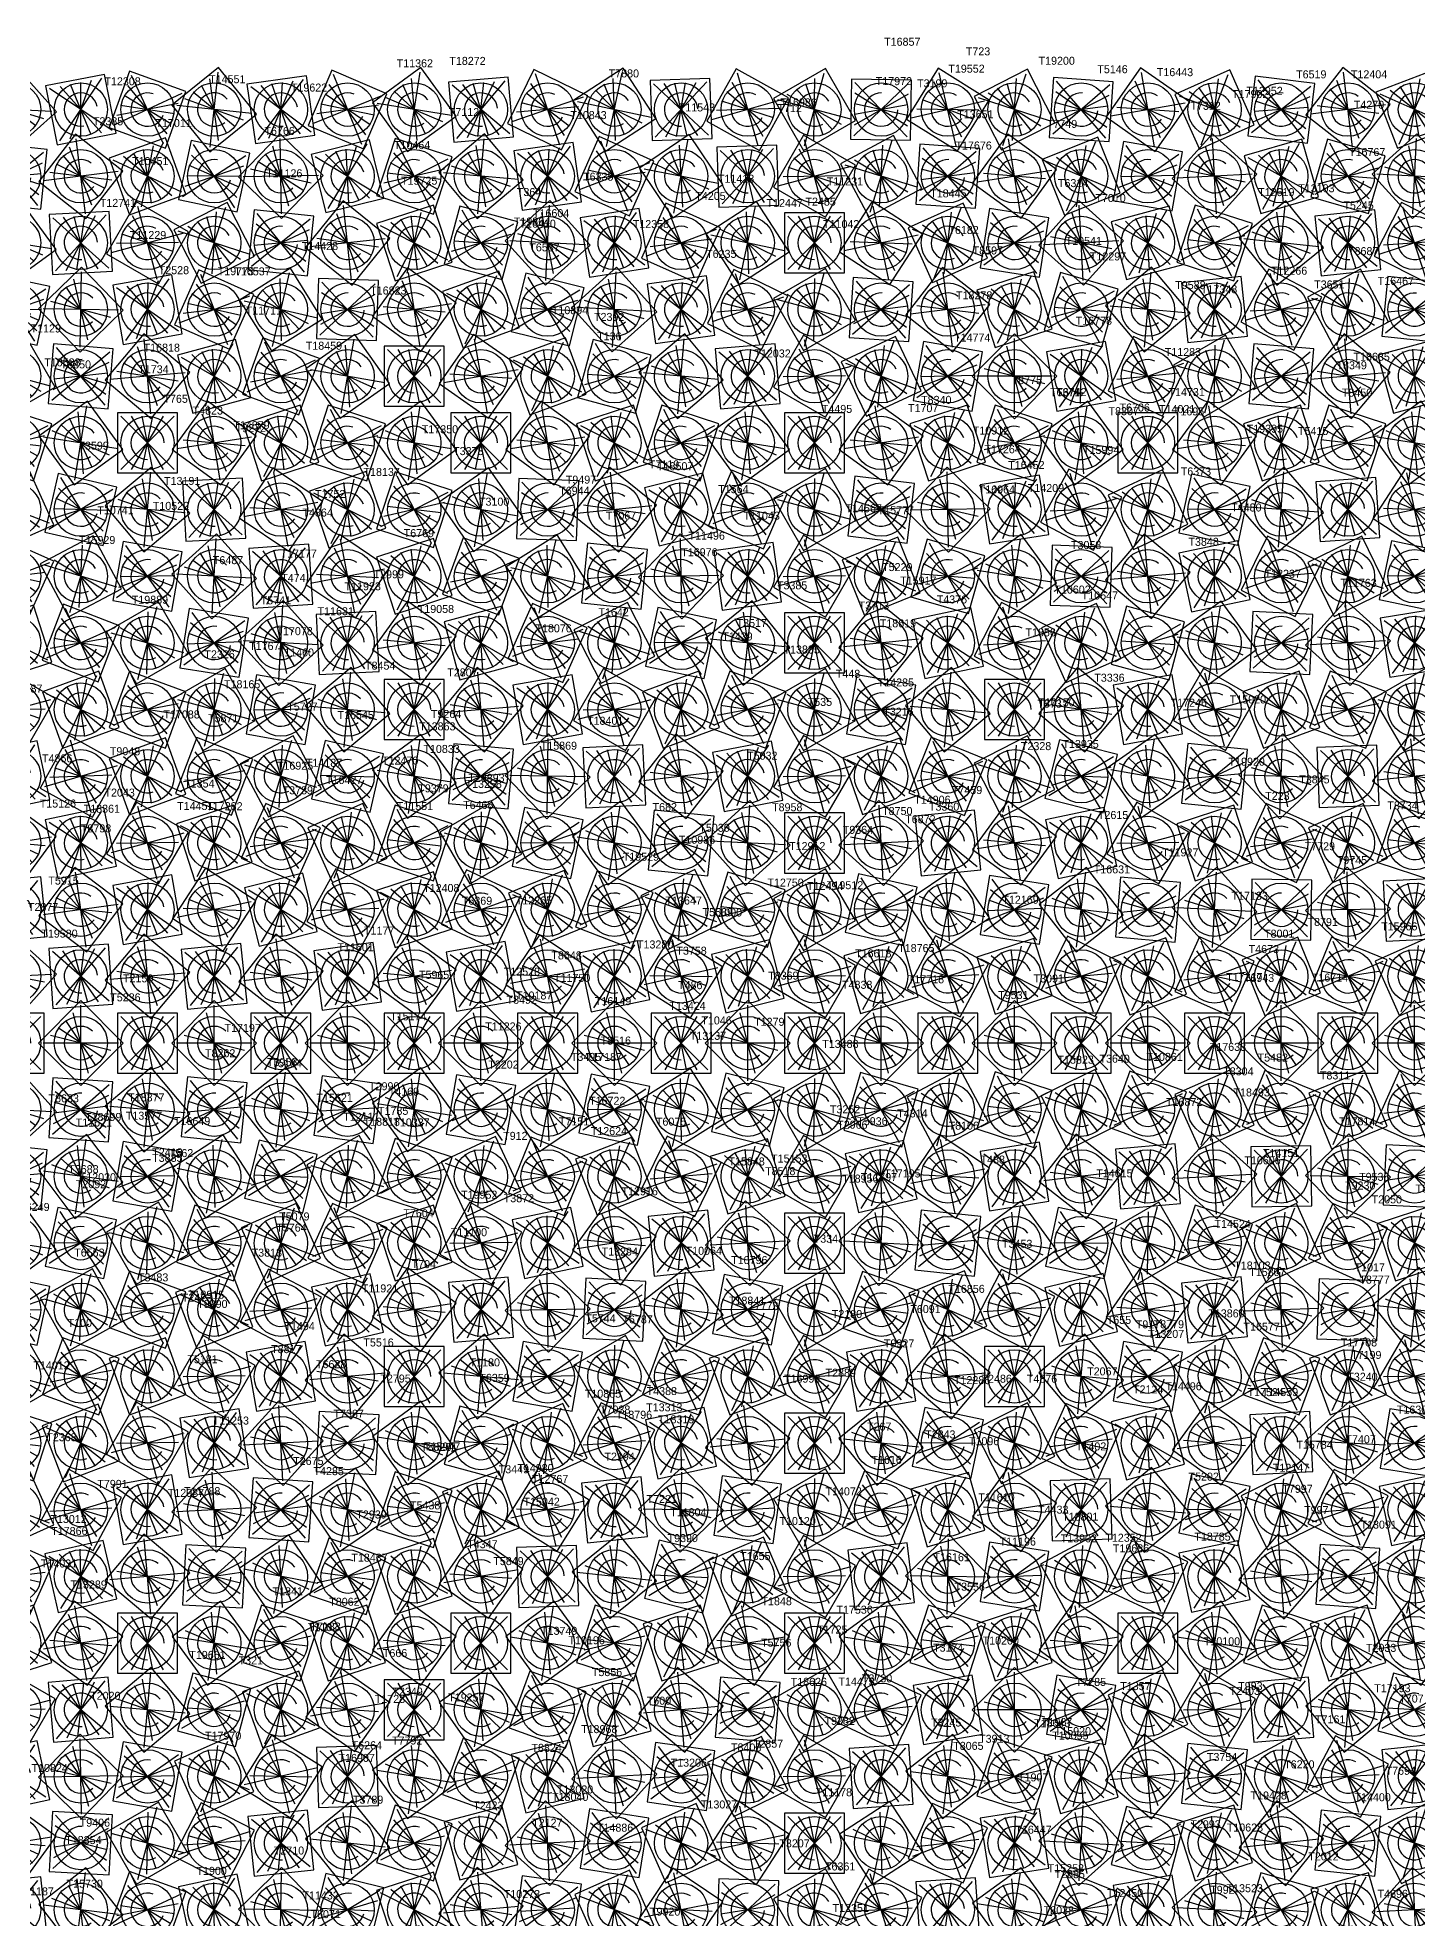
# Model space of a CAD drawing. Header units: metres. Extents: x -45 to 15052, y -45 to 15012.
# Drawn here: x 4835 to 6904, y 12187 to 15008 of the extents above; entities that cross this region are included whole.
import ezdxf

# ---------------------------------------------------------------- set-up
doc = ezdxf.new("R2010")
doc.units = ezdxf.units.M
for name, color, linetype in [('L0', 1, 'Continuous'), ('L1', 2, 'Continuous'), ('L10', 4, 'Continuous'), ('L11', 5, 'Continuous'), ('L2', 3, 'Continuous'), ('L3', 4, 'Continuous'), ('L4', 5, 'Continuous'), ('L5', 6, 'Continuous'), ('L6', 7, 'Continuous'), ('L7', 1, 'Continuous'), ('L8', 2, 'Continuous'), ('L9', 3, 'Continuous')]:
    doc.layers.add(name, color=color, linetype=linetype)

# ---------------------------------------------------------------- blocks, each defined once
blk = doc.blocks.new('CELL')
for p, q in [((-40, -40), (40, 40)), ((40, -40), (-40, 40)), ((-24, -40), (24, 40)), ((24, -40), (-24, 40)), ((-8, -40), (8, 40)), ((8, -40), (-8, 40))]:
    blk.add_line(p, q)
blk.add_lwpolyline([(-45, -45), (45, -45), (45, 45), (-45, 45)], close=True)
blk.add_circle((0, 0), 40)
blk.add_arc((0, 0), 25, 0, 270)

msp = doc.modelspace()

# ---------------------------------------------------------------- block references
at = {"layer": 'L0'}
for p, rotation in [((6700, 14900), 83.00000000000001), ((5500, 14900), 5), ((5600, 14800), 8), ((6800, 14800), 74), ((6900, 14700), 63), ((5700, 14700), 9), ((5800, 14600), 8), ((5900, 14500), 5), ((4800, 14400), 72), ((4900, 14300), 77.00000000000001), ((6100, 14300), 83.00000000000001), ((5000, 14200), 80), ((6200, 14200), 74), ((6300, 14100), 63), ((5100, 14100), 81), ((5200, 14000), 80), ((6400, 14000), 50), ((5300, 13900), 77.00000000000001), ((6500, 13900), 35), ((5400, 13800), 72), ((6600, 13800), 18), ((5500, 13700), 65), ((6700, 13700), 89), ((5600, 13600), 56), ((6800, 13600), 68), ((5700, 13500), 45), ((6900, 13500), 45), ((5800, 13400), 32), ((5900, 13300), 17), ((4800, 13200), 36), ((4900, 13100), 29), ((6100, 13100), 71), ((6200, 13000), 50), ((5000, 13000), 20), ((5100, 12900), 9), ((6300, 12900), 27), ((5200, 12800), 86.00000000000001), ((6400, 12800), 2), ((5300, 12700), 71), ((6500, 12700), 65), ((5400, 12600), 54), ((6600, 12600), 36), ((5500, 12500), 35), ((6700, 12500), 5), ((5600, 12400), 14), ((6800, 12400), 62), ((6900, 12300), 27), ((5700, 12300), 81), ((5800, 12200), 56)]:
    msp.add_blockref('CELL', p, dxfattribs=dict(at, rotation=rotation))
for p in [(6000, 14400), (6000, 13200)]:
    msp.add_blockref('CELL', p, dxfattribs=at)
at = {"layer": 'L1'}
for p, rotation in [((5600, 14900), 64), ((6800, 14900), 52.00000000000001), ((5700, 14800), 66), ((6900, 14800), 42), ((5800, 14700), 66), ((5900, 14600), 64), ((4800, 14500), 30), ((6000, 14500), 59.99999999999999), ((4900, 14400), 36), ((6100, 14400), 54), ((5000, 14300), 40), ((6200, 14300), 46), ((5100, 14200), 42), ((6300, 14200), 36), ((5200, 14100), 42), ((6400, 14100), 24), ((5300, 14000), 40), ((6500, 14000), 10), ((5400, 13900), 36), ((6600, 13900), 84), ((5500, 13800), 30), ((6700, 13800), 66), ((5600, 13700), 22), ((6800, 13700), 46), ((5700, 13600), 12), ((6900, 13600), 24), ((5900, 13400), 76), ((4800, 13300), 84), ((6000, 13300), 59.99999999999999), ((6100, 13200), 42), ((4900, 13200), 78), ((5000, 13100), 70), ((6200, 13100), 22), ((5100, 13000), 59.99999999999999), ((5200, 12900), 48), ((6400, 12900), 66), ((6500, 12800), 40), ((5300, 12800), 34), ((5400, 12700), 18), ((6600, 12700), 12), ((6700, 12600), 72), ((5600, 12500), 70), ((6800, 12500), 40), ((5700, 12400), 48), ((6900, 12400), 6), ((5800, 12300), 24), ((5900, 12200), 87.99999999999999)]:
    msp.add_blockref('CELL', p, dxfattribs=dict(at, rotation=rotation))
for p in [(5800, 13500), (6300, 13000), (5500, 12600)]:
    msp.add_blockref('CELL', p, dxfattribs=at)
at = {"layer": 'L10'}
for p, rotation in [((5300, 14900), 67.00000000000001), ((6500, 14900), 55), ((5400, 14800), 72), ((6600, 14800), 48), ((5500, 14700), 75.00000000000001), ((6700, 14700), 39), ((5600, 14600), 76), ((6800, 14600), 28), ((5700, 14500), 75.00000000000001), ((6900, 14500), 15), ((5800, 14400), 72), ((5900, 14300), 67.00000000000001), ((4800, 14200), 66), ((6000, 14200), 59.99999999999999), ((6100, 14100), 51), ((4900, 14100), 68.99999999999999), ((5000, 14000), 70), ((6200, 14000), 40), ((5100, 13900), 68.99999999999999), ((6300, 13900), 27), ((5200, 13800), 66), ((6400, 13800), 12), ((5300, 13700), 61), ((6500, 13700), 85), ((5400, 13600), 54), ((6600, 13600), 66), ((5500, 13500), 45), ((6700, 13500), 45), ((5600, 13400), 34), ((6800, 13400), 22), ((5700, 13300), 21), ((6900, 13300), 87), ((5800, 13200), 6), ((5900, 13100), 79), ((4800, 13000), 30), ((6000, 13000), 59.99999999999999), ((4900, 12900), 21), ((6100, 12900), 39), ((5000, 12800), 10), ((6200, 12800), 16), ((6300, 12700), 81), ((5100, 12700), 87), ((5200, 12600), 72), ((6400, 12600), 54), ((5300, 12500), 55), ((6500, 12500), 25), ((5400, 12400), 36), ((6600, 12400), 84), ((5500, 12300), 15), ((6700, 12300), 51), ((5600, 12200), 82), ((6800, 12200), 16)]:
    msp.add_blockref('CELL', p, dxfattribs=dict(at, rotation=rotation))
at = {"layer": 'L11'}
for p, rotation in [((5400, 14900), 36), ((6600, 14900), 24), ((5500, 14800), 40), ((6700, 14800), 16), ((5600, 14700), 42), ((6800, 14700), 6), ((5700, 14600), 42), ((6900, 14600), 84), ((5800, 14500), 40), ((5900, 14400), 36), ((4800, 14300), 24), ((6000, 14300), 30), ((4900, 14200), 28), ((6100, 14200), 22), ((5000, 14100), 30), ((6200, 14100), 12), ((5100, 14000), 30), ((5200, 13900), 28), ((6400, 13900), 76), ((5300, 13800), 24), ((6500, 13800), 59.99999999999999), ((5400, 13700), 18), ((6600, 13700), 42), ((6700, 13600), 22), ((5500, 13600), 10), ((6900, 13400), 66), ((5700, 13400), 78), ((5800, 13300), 64), ((5900, 13200), 48), ((4800, 13100), 78), ((6000, 13100), 30), ((4900, 13000), 70), ((6100, 13000), 10), ((5000, 12900), 59.99999999999999), ((6200, 12900), 78), ((5100, 12800), 48), ((6300, 12800), 54), ((5200, 12700), 34), ((6400, 12700), 28), ((5300, 12600), 18), ((6600, 12500), 59.99999999999999), ((5500, 12400), 70), ((6700, 12400), 28), ((5600, 12300), 48), ((6800, 12300), 84), ((5700, 12200), 24), ((6900, 12200), 48)]:
    msp.add_blockref('CELL', p, dxfattribs=dict(at, rotation=rotation))
for p in [(6300, 14000), (5600, 13500), (6800, 13500), (6500, 12600), (5400, 12500)]:
    msp.add_blockref('CELL', p, dxfattribs=at)
at = {"layer": 'L2'}
for p, rotation in [((5700, 14900), 33), ((6900, 14900), 21), ((5800, 14800), 34), ((5900, 14700), 33), ((4800, 14600), 78), ((6000, 14600), 30), ((6100, 14500), 25), ((4900, 14500), 85), ((6200, 14400), 18), ((5100, 14300), 3), ((6300, 14300), 9), ((5200, 14200), 4), ((6400, 14200), 87.99999999999999), ((5300, 14100), 3), ((6500, 14100), 75.00000000000001), ((6600, 14000), 59.99999999999999), ((6700, 13900), 43.00000000000001), ((5500, 13900), 85), ((5600, 13800), 78), ((6800, 13800), 24), ((5700, 13700), 68.99999999999999), ((6900, 13700), 3), ((5800, 13600), 58), ((5900, 13500), 45), ((4800, 13400), 42), ((6000, 13400), 30), ((4900, 13300), 37), ((6100, 13300), 13), ((5000, 13200), 30), ((6200, 13200), 84), ((5100, 13100), 21), ((6300, 13100), 63), ((6400, 13000), 40), ((5200, 13000), 10), ((6500, 12900), 15), ((5300, 12900), 87), ((5400, 12800), 72), ((6600, 12800), 78), ((5500, 12700), 55), ((6700, 12700), 49), ((5600, 12600), 36), ((6800, 12600), 18), ((5700, 12500), 15), ((6900, 12500), 75.00000000000001), ((5800, 12400), 82), ((5900, 12300), 57.00000000000001), ((4800, 12200), 6), ((6000, 12200), 30)]:
    msp.add_blockref('CELL', p, dxfattribs=dict(at, rotation=rotation))
for p in [(5000, 14400), (5400, 14000)]:
    msp.add_blockref('CELL', p, dxfattribs=at)
at = {"layer": 'L3'}
for p, rotation in [((5800, 14900), 2), ((5900, 14800), 2), ((4800, 14700), 36), ((4900, 14600), 43.99999999999999), ((6100, 14600), 86.00000000000001), ((5000, 14500), 50), ((6200, 14500), 80), ((5100, 14400), 54), ((6300, 14400), 72), ((5200, 14300), 56), ((6400, 14300), 62), ((5300, 14200), 56), ((6500, 14200), 50), ((5400, 14100), 54), ((6600, 14100), 36), ((5500, 14000), 50), ((6700, 14000), 20), ((5600, 13900), 43.99999999999999), ((6800, 13900), 2), ((5700, 13800), 36), ((6900, 13800), 72), ((5800, 13700), 26), ((5900, 13600), 14), ((6100, 13400), 74), ((4900, 13400), 86.00000000000001), ((5000, 13300), 80), ((6200, 13300), 56), ((6300, 13200), 36), ((5100, 13200), 72), ((5200, 13100), 62), ((6400, 13100), 14), ((5300, 13000), 50), ((6500, 13000), 80), ((5400, 12900), 36), ((6600, 12900), 54), ((5500, 12800), 20), ((6700, 12800), 26), ((5600, 12700), 2), ((6800, 12700), 86.00000000000001), ((5700, 12600), 72), ((6900, 12600), 54), ((5800, 12500), 50), ((5900, 12400), 26), ((4800, 12300), 54), ((4900, 12200), 38), ((6100, 12200), 62)]:
    msp.add_blockref('CELL', p, dxfattribs=dict(at, rotation=rotation))
for p in [(6000, 14700), (4800, 13500), (6000, 13500), (6000, 12300)]:
    msp.add_blockref('CELL', p, dxfattribs=at)
at = {"layer": 'L4'}
for p, rotation in [((5900, 14900), 61), ((4800, 14800), 84), ((6000, 14800), 59.99999999999999), ((6100, 14700), 57.00000000000001), ((4900, 14700), 3), ((5000, 14600), 10), ((6200, 14600), 52.00000000000001), ((6300, 14500), 45), ((5100, 14500), 15), ((5200, 14400), 18), ((6400, 14400), 36), ((6500, 14300), 25), ((5300, 14300), 19), ((5400, 14200), 18), ((6600, 14200), 12), ((5500, 14100), 15), ((6700, 14100), 87), ((5600, 14000), 10), ((6800, 14000), 70), ((6900, 13900), 51), ((5700, 13900), 3), ((5800, 13800), 84), ((5900, 13700), 73), ((4800, 13600), 48), ((6000, 13600), 59.99999999999999), ((4900, 13500), 45), ((6100, 13500), 45), ((5000, 13400), 40), ((6200, 13400), 28), ((5100, 13300), 33), ((6300, 13300), 9), ((5200, 13200), 24), ((6400, 13200), 78), ((5300, 13100), 13), ((6500, 13100), 55), ((6600, 13000), 30), ((5500, 12900), 75.00000000000001), ((6700, 12900), 3), ((5600, 12800), 58), ((6800, 12800), 64), ((5700, 12700), 39), ((6900, 12700), 33), ((5800, 12600), 18), ((5900, 12500), 85), ((4800, 12400), 12), ((6000, 12400), 59.99999999999999), ((6100, 12300), 33), ((4900, 12300), 87), ((5000, 12200), 70), ((6200, 12200), 4)]:
    msp.add_blockref('CELL', p, dxfattribs=dict(at, rotation=rotation))
msp.add_blockref('CELL', (5400, 13000), dxfattribs=at)
at = {"layer": 'L5'}
for p, rotation in [((4800, 14900), 42), ((6000, 14900), 30), ((4900, 14800), 52.00000000000001), ((6100, 14800), 28), ((5000, 14700), 59.99999999999999), ((6200, 14700), 24), ((5100, 14600), 66), ((6300, 14600), 18), ((5200, 14500), 70), ((6400, 14500), 10), ((5300, 14400), 72), ((5400, 14300), 72), ((6600, 14300), 78), ((5500, 14200), 70), ((6700, 14200), 64), ((6800, 14100), 48), ((5600, 14100), 66), ((5700, 14000), 59.99999999999999), ((6900, 14000), 30), ((5800, 13900), 52.00000000000001), ((5900, 13800), 42), ((4800, 13700), 6), ((6000, 13700), 30), ((6100, 13600), 16), ((4900, 13600), 4), ((6300, 13400), 72), ((5100, 13400), 84), ((5200, 13300), 76), ((6400, 13300), 52.00000000000001), ((5300, 13200), 66), ((6500, 13200), 30), ((5400, 13100), 54), ((6600, 13100), 6), ((5500, 13000), 40), ((6700, 13000), 70), ((5600, 12900), 24), ((6800, 12900), 42), ((5700, 12800), 6), ((6900, 12800), 12), ((5800, 12700), 76), ((5900, 12600), 54), ((4800, 12500), 59.99999999999999), ((6000, 12500), 30), ((4900, 12400), 46), ((6100, 12400), 4), ((5000, 12300), 30), ((6200, 12300), 66), ((5100, 12200), 12), ((6300, 12200), 36)]:
    msp.add_blockref('CELL', p, dxfattribs=dict(at, rotation=rotation))
for p in [(6500, 14400), (5000, 13500), (6200, 13500)]:
    msp.add_blockref('CELL', p, dxfattribs=at)
at = {"layer": 'L6'}
for p, rotation in [((4900, 14900), 11), ((6100, 14900), 89), ((5000, 14800), 20), ((6200, 14800), 86.00000000000001), ((5100, 14700), 27), ((6300, 14700), 81), ((5200, 14600), 32), ((6400, 14600), 74), ((5300, 14500), 35), ((6500, 14500), 65), ((5400, 14400), 36), ((6600, 14400), 54), ((5500, 14300), 35), ((6700, 14300), 41), ((5600, 14200), 32), ((6800, 14200), 26), ((5700, 14100), 27), ((6900, 14100), 9), ((5800, 14000), 20), ((5900, 13900), 11), ((4800, 13800), 54), ((4900, 13700), 53), ((6100, 13700), 77.00000000000001), ((5000, 13600), 50), ((6200, 13600), 62), ((5100, 13500), 45), ((6300, 13500), 45), ((5200, 13400), 38), ((6400, 13400), 26), ((5300, 13300), 29), ((6500, 13300), 5), ((5400, 13200), 18), ((6600, 13200), 72), ((5500, 13100), 5), ((6700, 13100), 47), ((5600, 13000), 80), ((6800, 13000), 20), ((5700, 12900), 63), ((6900, 12900), 81), ((5800, 12800), 43.99999999999999), ((5900, 12700), 23), ((4800, 12600), 18), ((6100, 12500), 65), ((4900, 12500), 5), ((5000, 12400), 80), ((6200, 12400), 38), ((5100, 12300), 63), ((6300, 12300), 9), ((5200, 12200), 43.99999999999999), ((6400, 12200), 68)]:
    msp.add_blockref('CELL', p, dxfattribs=dict(at, rotation=rotation))
for p in [(6000, 13800), (6000, 12600)]:
    msp.add_blockref('CELL', p, dxfattribs=at)
at = {"layer": 'L7'}
for p, rotation in [((5000, 14900), 70), ((6200, 14900), 58), ((5100, 14800), 78), ((6300, 14800), 54), ((6400, 14700), 48), ((5200, 14700), 84), ((5300, 14600), 87.99999999999999), ((6500, 14600), 40), ((6600, 14500), 30), ((6700, 14400), 18), ((5600, 14300), 87.99999999999999), ((6800, 14300), 4), ((5700, 14200), 84), ((6900, 14200), 78), ((5800, 14100), 78), ((5900, 14000), 70), ((4800, 13900), 12), ((6000, 13900), 59.99999999999999), ((4900, 13800), 12), ((6100, 13800), 48), ((5000, 13700), 10), ((6200, 13700), 34), ((6300, 13600), 18), ((5100, 13600), 6), ((6500, 13400), 70), ((5300, 13400), 82), ((5400, 13300), 72), ((6600, 13300), 48), ((5500, 13200), 59.99999999999999), ((6700, 13200), 24), ((5600, 13100), 46), ((6800, 13100), 87.99999999999999), ((5700, 13000), 30), ((6900, 13000), 59.99999999999999), ((5800, 12900), 12), ((5900, 12800), 82), ((4800, 12700), 66), ((6000, 12700), 59.99999999999999), ((4900, 12600), 54), ((6100, 12600), 36), ((5000, 12500), 40), ((6200, 12500), 10), ((5100, 12400), 24), ((6300, 12400), 72), ((6400, 12300), 42), ((5200, 12300), 6), ((5300, 12200), 76), ((6500, 12200), 10)]:
    msp.add_blockref('CELL', p, dxfattribs=dict(at, rotation=rotation))
for p in [(5400, 14500), (5500, 14400), (5200, 13500), (6400, 13500)]:
    msp.add_blockref('CELL', p, dxfattribs=at)
at = {"layer": 'L8'}
for p, rotation in [((5100, 14900), 39), ((6300, 14900), 27), ((5200, 14800), 46), ((6400, 14800), 22), ((5300, 14700), 51), ((6500, 14700), 15), ((5400, 14600), 54), ((6600, 14600), 6), ((5500, 14500), 55), ((6700, 14500), 85), ((5600, 14400), 54), ((6800, 14400), 72), ((5700, 14300), 51), ((6900, 14300), 57.00000000000001), ((5800, 14200), 46), ((5900, 14100), 39), ((4800, 14000), 59.99999999999999), ((6000, 14000), 30), ((4900, 13900), 61), ((6100, 13900), 19), ((5000, 13800), 59.99999999999999), ((6200, 13800), 6), ((5100, 13700), 57.00000000000001), ((6300, 13700), 81), ((5200, 13600), 52.00000000000001), ((6400, 13600), 64), ((5300, 13500), 45), ((6500, 13500), 45), ((5400, 13400), 36), ((6600, 13400), 24), ((5500, 13300), 25), ((6700, 13300), 1), ((6800, 13200), 66), ((5600, 13200), 12), ((5700, 13100), 87), ((6900, 13100), 39), ((5800, 13000), 70), ((5900, 12900), 51), ((4800, 12800), 24), ((6000, 12800), 30), ((4900, 12700), 13), ((6100, 12700), 7), ((6200, 12600), 72), ((5100, 12500), 75.00000000000001), ((6300, 12500), 45), ((5200, 12400), 58), ((6400, 12400), 16), ((5300, 12300), 39), ((6500, 12300), 75.00000000000001), ((5400, 12200), 18), ((6600, 12200), 42)]:
    msp.add_blockref('CELL', p, dxfattribs=dict(at, rotation=rotation))
msp.add_blockref('CELL', (5000, 12600), dxfattribs=at)
at = {"layer": 'L9'}
for p, rotation in [((5200, 14900), 8), ((6400, 14900), 86.00000000000001), ((5300, 14800), 14), ((6500, 14800), 80), ((5400, 14700), 18), ((6600, 14700), 72), ((5500, 14600), 20), ((6700, 14600), 62), ((5600, 14500), 20), ((6800, 14500), 50), ((5700, 14400), 18), ((6900, 14400), 36), ((5800, 14300), 14), ((5900, 14200), 8), ((4800, 14100), 18), ((4900, 14000), 20), ((6100, 14000), 80), ((5000, 13900), 20), ((6200, 13900), 68), ((5100, 13800), 18), ((6300, 13800), 54), ((5200, 13700), 14), ((6400, 13700), 38), ((6500, 13600), 20), ((5300, 13600), 8), ((6700, 13400), 68), ((5500, 13400), 80), ((5600, 13300), 68), ((6800, 13300), 43.99999999999999), ((5700, 13200), 54), ((6900, 13200), 18), ((5800, 13100), 38), ((5900, 13000), 20), ((4800, 12900), 72), ((4900, 12800), 62), ((6100, 12800), 68), ((5000, 12700), 50), ((6200, 12700), 43.99999999999999), ((5100, 12600), 36), ((6300, 12600), 18), ((5200, 12500), 20), ((6400, 12500), 80), ((5300, 12400), 2), ((6500, 12400), 50), ((5400, 12300), 72), ((6600, 12300), 18), ((5500, 12200), 50), ((6700, 12200), 74)]:
    msp.add_blockref('CELL', p, dxfattribs=dict(at, rotation=rotation))
for p in [(6000, 14100), (5400, 13500), (6600, 13500), (6000, 12900)]:
    msp.add_blockref('CELL', p, dxfattribs=at)

# ---------------------------------------------------------------- texts
at = {"layer": 'L3'}
for s, p in [('T16857', (6104.5, 14995.7)), ('T18272', (5452.6, 14967)), ('T723', (6227, 14981.3)), ('T19200', (6336.1, 14967.2)), ('T14551', (5092.4, 14939.5)), ('T11362', (5373.6, 14963.4)), ('T7880', (5691.5, 14948.2)), ('T19552', (6200.8, 14955.3)), ('T5146', (6424.2, 14954.5)), ('T16443', (6513.4, 14950.1)), ('T6519', (6722.2, 14946.8)), ('T12404', (6804.4, 14946.9)), ('T12308', (4935.4, 14936.4)), ('T19622', (5215, 14927)), ('T17972', (6091.9, 14936.6)), ('T3199', (6153.9, 14933.3)), ('T17902', (6626.2, 14917.2)), ('T12952', (6647.7, 14922.1)), ('T7112', (5451.8, 14890.3)), ('T10843', (5634, 14885.7)), ('T11543', (5796.6, 14897.2)), ('T712', (5944.5, 14896.1)), ('T16986', (5949.1, 14904.7)), ('T13651', (6214.1, 14886.9)), ('T7312', (6563.8, 14899.6)), ('T4270', (6808.8, 14901.2)), ('T2385', (4918.1, 14876.5)), ('T17011', (5011.9, 14873.7)), ('T6766', (5175.4, 14862)), ('T7749', (6348.5, 14872.5)), ('T10464', (5369.5, 14840.7)), ('T17676', (6211.5, 14840.1)), ('T16767', (6801.6, 14830.3)), ('T10451', (4976.9, 14816.7)), ('T11126', (5177.8, 14798.4)), ('T19725', (5380.2, 14787.3)), ('T364', (5553.8, 14770.3)), ('T6335', (5653.1, 14793.4)), ('T11418', (5855.3, 14790.3)), ('T11231', (6018.5, 14786.3)), ('T6314', (6365.1, 14783.7)), ('T12619', (6665.3, 14770.2)), ('T13103', (6725.4, 14776)), ('T12741', (4928.4, 14754)), ('T4205', (5821.4, 14764.5)), ('T12447', (5928.2, 14753.8)), ('T2485', (5986.5, 14755.9)), ('T18445', (6173.6, 14768.3)), ('T7010', (6421.3, 14761.3)), ('T5245', (6793.2, 14750.4)), ('T19864', (5549.3, 14726.1)), ('T16410', (5557.8, 14722.9)), ('T16604', (5578, 14738.6)), ('T12358', (5727.6, 14722.3)), ('T11042', (6012.9, 14722.2)), ('T6182', (6200.9, 14713.3)), ('T11229', (4973.6, 14705.9)), ('T14428', (5231.3, 14689.3)), ('T6537', (5572.5, 14687.4)), ('T19541', (6376.7, 14697.1)), ('T6235', (5837.6, 14677.6)), ('T8597', (6237.3, 14682.7)), ('T12297', (6413, 14673.7)), ('T8687', (6800.1, 14681.7)), ('T2528', (5016.8, 14653.1)), ('T19773', (5105.3, 14651.6)), ('T16537', (5130.2, 14651.3)), ('T9588', (6541, 14630.7)), ('T12266', (6684.5, 14652.3)), ('T3651', (6749.3, 14631.7)), ('T16467', (6844.6, 14637)), ('T16823', (5333.9, 14622.6)), ('T18278', (6212.3, 14615.4)), ('T17348', (6579.5, 14624.6)), ('T11711', (5147.2, 14592.5)), ('T10894', (5606.3, 14593.1)), ('T2392', (5669.5, 14583)), ('T16778', (6391.8, 14577.3)), ('T1129', (4824.6, 14565.7)), ('T136', (5674.2, 14554)), ('T14774', (6209.4, 14552.1)), ('T10588', (4845.2, 14514.8)), ('T16818', (4994.2, 14536.9)), ('T18459', (5237.3, 14539.8)), ('T12032', (5910, 14528.2)), ('T11283', (6525.3, 14530.4)), ('T18685', (6808.3, 14523.3)), ('T6850', (4869.8, 14511.8)), ('T1734', (4986.2, 14504.5)), ('T8775', (6295.8, 14488.2)), ('T8349', (6782.8, 14510.5)), ('T765', (5023.9, 14460.2)), ('T8340', (6160, 14458.6)), ('T6371', (6353.2, 14470)), ('T6742', (6362.6, 14470.3)), ('T14731', (6530.9, 14470.3)), ('T8450', (6790.9, 14469.5)), ('T4823', (5067.6, 14442.6)), ('T4495', (6011.1, 14445)), ('T1707', (6140.3, 14446.2)), ('T8307', (6441, 14441.6)), ('T6706', (6457.5, 14447.1)), ('T14021', (6516.7, 14444.8)), ('T1695', (6539, 14441.3)), ('T14879', (5128.7, 14420.6)), ('T9272', (5132.1, 14416.2)), ('T17350', (5411.3, 14414.5)), ('T10912', (6237.5, 14412.6)), ('T19395', (6648.2, 14415.3)), ('T5415', (6725.1, 14411.9)), ('T3599', (4896.4, 14389.9)), ('T3378', (5458.3, 14381.8)), ('T17264', (6254.9, 14384.5)), ('T15994', (6402.7, 14383.5)), ('T18137', (5323.9, 14350.5)), ('T7119', (5751.7, 14361.9)), ('T18507', (5764, 14359.1)), ('T16452', (6290.6, 14360.9)), ('T6373', (6549.3, 14351.3)), ('T13191', (5024.8, 14337)), ('T1752', (5251.2, 14317.5)), ('T6944', (5617.3, 14322.3)), ('T9497', (5627.2, 14339)), ('T1564', (5855.7, 14324.7)), ('T16964', (6246.3, 14324.2)), ('T14209', (6319.9, 14326.4)), ('T10741', (4924.8, 14293)), ('T10522', (5007.9, 14299.6)), ('T4864', (5232.4, 14289.6)), ('T3100', (5497, 14305.9)), ('T14567', (6046.7, 14296.1)), ('T15777', (6094.8, 14293)), ('T4480', (6624.9, 14297.2)), ('T7067', (5687.3, 14285)), ('T11043', (5893.7, 14284.9)), ('T15929', (4897.3, 14248.4)), ('T6769', (5384.1, 14258.7)), ('T11496', (5811.3, 14254.9)), ('T3058', (6384.7, 14240.9)), ('T3848', (6560.8, 14245.7)), ('T6487', (5098, 14218.2)), ('T17177', (5199.4, 14228.1)), ('T16976', (5800.3, 14230.1)), ('T5229', (6101.5, 14207.8)), ('T474', (5200.5, 14191.6)), ('T11923', (5295.5, 14179)), ('T2999', (5339, 14197)), ('T3385', (5943.8, 14180.4)), ('T15917', (6128.5, 14187.6)), ('T12237', (6675, 14197.8)), ('T11763', (6788.7, 14184.2)), ('T19889', (4976.4, 14158.8)), ('T5741', (5169.7, 14157.9)), ('T3713', (6066.4, 14150.1)), ('T4376', (6183.4, 14159.3)), ('T10602', (6359.8, 14174.1)), ('T10647', (6400.8, 14165.2)), ('T11631', (5255, 14141.6)), ('T19058', (5405.2, 14145)), ('T1642', (5676.1, 14140.1)), ('T3517', (5883.3, 14124)), ('T18619', (6098, 14123.4)), ('T17078', (5193.3, 14111.7)), ('T18076', (5581.7, 14116)), ('T1439', (5861.9, 14103.8)), ('T1856', (6316.5, 14109.9)), ('T2326', (5085.3, 14077)), ('T17677', (5152.4, 14089.5)), ('T11460', (5195.2, 14079.8)), ('T13885', (5953.6, 14084.2)), ('T8454', (5326.2, 14060)), ('T2807', (5449.5, 14049.8)), ('T448', (6032.1, 14047.8)), ('T3336', (6419.6, 14041.9)), ('T15287', (4788, 14025.6)), ('T18165', (5114.7, 14032.1)), ('T14285', (6094.9, 14034.8)), ('T15020', (6622.7, 14009.3)), ('T17088', (5023.9, 13986.8)), ('T5871', (5090.8, 13981.1)), ('T5727', (5209.5, 13998.6)), ('T16545', (5284.9, 13985.8)), ('T9264', (5424.9, 13987.4)), ('T535', (5989.9, 14005.6)), ('T3216', (6103.2, 13991)), ('T573', (6334.2, 14002.9)), ('T10150', (6335.8, 14005)), ('T17246', (6534.1, 14004.4)), ('T13863', (5407.3, 13968.9)), ('T18401', (5659.1, 13977.3)), ('T9048', (4943.5, 13931.6)), ('T10833', (5413.7, 13935.1)), ('T15869', (5589.6, 13939.9)), ('T5032', (5899.1, 13924.9)), ('T2328', (6309.6, 13939.3)), ('T13935', (6371.9, 13942.5)), ('T4866', (4841.8, 13921)), ('T16925', (5194, 13909.9)), ('T14187', (5237.5, 13914.3)), ('T12470', (5351.7, 13917.6)), ('T19920', (6621, 13915.9)), ('T2043', (4935.5, 13869.6)), ('T1354', (5055, 13883.2)), ('T3739', (5202.6, 13873)), ('T16427', (5267.6, 13888.5)), ('T9379', (5406, 13876)), ('T13258', (5476.9, 13882.6)), ('T18893', (5481, 13891.7)), ('T7459', (6206.1, 13873.4)), ('T3845', (6726.9, 13889.4)), ('T15126', (4838.4, 13853.2)), ('T18361', (4904.3, 13845.4)), ('T14451', (5044.4, 13849.5)), ('T17282', (5088.1, 13849.2)), ('T11551', (5373.7, 13849.4)), ('T6468', (5473.2, 13851.1)), ('T682', (5757.3, 13847.9)), ('T8958', (5936.5, 13847.6)), ('T8750', (6101.5, 13842)), ('T14906', (6149.7, 13858.9)), ('T3360', (6171.7, 13848.5)), ('T223', (6675.9, 13864.6)), ('T8734', (6859, 13850.3)), ('T8798', (4900.1, 13815.9)), ('T5030', (5827.5, 13816.8)), ('T9364', (6042.5, 13813.7)), ('T6872', (6136.1, 13829.7)), ('T2615', (6425.1, 13836)), ('T10986', (5796.7, 13798.9)), ('T12912', (5962, 13789.4)), ('T7729', (6735.1, 13789.1)), ('T19529', (5712.6, 13773.4)), ('T16631', (6418.8, 13754.4)), ('T11927', (6521.3, 13779.9)), ('T9745', (6783.2, 13768.3)), ('T5915', (4851.4, 13737.6)), ('T12408', (5413.3, 13726.5)), ('T12750', (5929.5, 13734.6)), ('T12494', (5988.9, 13729.5)), ('T19512', (6018.7, 13730.7)), ('T2877', (4820.7, 13698)), ('T6369', (5471.3, 13707.4)), ('T12265', (5552.2, 13707.8)), ('T13647', (5776.8, 13707.7)), ('T12169', (6281.8, 13708.9)), ('T17133', (6625.4, 13714.8)), ('T5589', (5832.3, 13690.3)), ('T1000', (5846, 13689.7)), ('T8791', (6739.4, 13675.6)), ('T15966', (6849.7, 13668.9)), ('T19580', (4840.8, 13658.1)), ('T1177', (5324.6, 13662.6)), ('T13280', (5733.9, 13641.8)), ('T8001', (6674.2, 13658)), ('T11601', (5284.8, 13637.6)), ('T8648', (5605.6, 13625.4)), ('T3758', (5793, 13632.5)), ('T16618', (6061, 13628.4)), ('T18765', (6125.6, 13636.4)), ('T4673', (6651.1, 13634.9)), ('T2150', (4963.2, 13591)), ('T5965', (5407, 13596.3)), ('T12528', (5534.2, 13601.1)), ('T11750', (5609.5, 13591.6)), ('T8369', (5930.7, 13595.1)), ('T17718', (6140, 13589.7)), ('T3091', (6328.6, 13590.8)), ('T17217', (6617.3, 13593)), ('T6943', (6643.9, 13591.6)), ('T16714', (6745.8, 13592.2)), ('T5236', (4944.1, 13562.5)), ('T8492', (5538.4, 13558.9)), ('T10187', (5552.6, 13565.3)), ('T16149', (5670.8, 13556.8)), ('T486', (5795.5, 13580.8)), ('T4838', (6041.4, 13581.3)), ('T9531', (6275.5, 13566)), ('T15174', (5363.9, 13534)), ('T13424', (5782.5, 13549.7)), ('T1046', (5830.5, 13527.9)), ('T17197', (5115.5, 13516.7)), ('T11226', (5506.4, 13518.9)), ('T13137', (5813.2, 13504.8)), ('T1279', (5909.6, 13525.8)), ('T8262', (5086.2, 13478.7)), ('T3495', (5634.8, 13473.2)), ('T17187', (5657.1, 13473)), ('T8516', (5679.4, 13497.7)), ('T13488', (6011.7, 13492.7)), ('T10861', (6497.9, 13473.2)), ('T17633', (6592.8, 13488.2)), ('T5482', (6664.5, 13472.2)), ('T3958', (5179.2, 13465.6)), ('T5184', (5185.9, 13463.7)), ('T2202', (5511, 13461.7)), ('T15823', (6364.5, 13469)), ('T3640', (6427.4, 13470.5)), ('T8304', (6612.9, 13451.5)), ('T8311', (6757.9, 13445.4)), ('T2990', (5332.2, 13429.2)), ('T4169', (5361.7, 13421.1)), ('T18493', (6628.4, 13419.9)), ('T8633', (4851.6, 13411.1)), ('T18377', (4971, 13412.4)), ('T15621', (5253.4, 13411.8)), ('T1785', (5345.6, 13392.3)), ('T16722', (5662.1, 13407.4)), ('T3252', (6023.2, 13394.6)), ('T4314', (6124.1, 13388.4)), ('T16872', (6527.2, 13405.6)), ('T11621', (4892.3, 13374.8)), ('T18699', (4906.4, 13383.1)), ('T13577', (4967.5, 13385)), ('T16649', (5039.7, 13377)), ('T12111', (5293.5, 13383.5)), ('T18818', (5324.1, 13375.9)), ('T10337', (5368.6, 13374.9)), ('T7151', (5616.8, 13376.4)), ('T12624', (5664.6, 13361.9)), ('T6075', (5762.3, 13376.1)), ('T2966', (6034.1, 13371.5)), ('T5936', (6064.2, 13376.7)), ('T8106', (6201.2, 13370.1)), ('T17814', (6786.6, 13376.5)), ('T2418', (5007.1, 13330.1)), ('T912', (5533.3, 13354.8)), ('T3688', (4881.2, 13304.8)), ('T3885', (5007, 13321.8)), ('T562', (5032, 13328.9)), ('T15848', (5871.1, 13316.4)), ('T15153', (5935.1, 13320.8)), ('T488', (6249.1, 13319.2)), ('T10606', (6644.7, 13318.1)), ('T14151', (6672.5, 13329)), ('T2092', (4892.5, 13282.3)), ('T12030', (4898.3, 13292.8)), ('T8518', (5926, 13301.8)), ('T18956', (6041.6, 13290.7)), ('T11797', (6069.6, 13293)), ('T17195', (6104.7, 13298.4)), ('T14615', (6422.6, 13298.6)), ('T9230', (6795.6, 13280.3)), ('T9536', (6816.7, 13293.3)), ('T8116', (6901.4, 13275.8)), ('T6249', (4807.7, 13248.1)), ('T19952', (5470.2, 13266.5)), ('T3872', (5534.1, 13261.2)), ('T12916', (5710.8, 13271.6)), ('T2050', (6835.5, 13259.5)), ('T5079', (5197.4, 13233.9)), ('T7604', (5383.7, 13238.7)), ('T14524', (6599.9, 13222.8)), ('T5764', (5193.1, 13217.1)), ('T11100', (5454.7, 13210.2)), ('T334', (5998.9, 13200.5)), ('T3453', (6281.3, 13192.9)), ('T6563', (4890.1, 13179.7)), ('T3813', (5156.2, 13179.6)), ('T704', (5396, 13162.4)), ('T13294', (5681, 13181.2)), ('T10064', (5806.9, 13182.4)), ('T10796', (5875.2, 13168.5)), ('T3483', (4985.7, 13142.5)), ('T18103', (6629.5, 13160.3)), ('T15807', (6652, 13150.5)), ('T1017', (6809.9, 13157.6)), ('T8777', (6817.1, 13139.2)), ('T2473', (5051.4, 13112.1)), ('T18915', (5060.7, 13116.5)), ('T11921', (5321.4, 13126)), ('T18841', (5871.8, 13107.7)), ('T16856', (6200.9, 13125.3)), ('T9990', (5074.5, 13102.7)), ('T5744', (5656.5, 13081.1)), ('T6787', (5712.1, 13079.5)), ('T7773', (5900.5, 13099.6)), ('T2180', (6026.1, 13087.6)), ('T6091', (6143.8, 13095)), ('T655', (6438.3, 13078.7)), ('T13860', (6590.6, 13088.5)), ('T100', (4880.2, 13074.3)), ('T1494', (5205.3, 13069.4)), ('T917', (6481.9, 13072)), ('T13207', (6500, 13057.8)), ('T8779', (6508.7, 13072.2)), ('T16577', (6643.4, 13068.6)), ('T5181', (5059.7, 13019.8)), ('T8817', (5185.3, 13034.9)), ('T5516', (5323.7, 13044.9)), ('T9927', (6104.2, 13043.5)), ('T17708', (6789.2, 13044.9)), ('T7199', (6804.7, 13026.2)), ('T14012', (4828.8, 13010.5)), ('T6628', (5252.6, 13012.3)), ('T1180', (5483, 13015)), ('T6359', (5497.6, 12991.8)), ('T2889', (6016.7, 12999.6)), ('T2067', (6408.9, 13001.5)), ('T3240', (6799, 12993.5)), ('T2795', (5349.2, 12990.8)), ('T10865', (5655.7, 12968.1)), ('T4388', (5748.4, 12972)), ('T16993', (5954.4, 12990.6)), ('T12286', (6209.2, 12988.4)), ('T2486', (6250.5, 12990.5)), ('T4876', (6318.5, 12990.5)), ('T2124', (6477.7, 12974.5)), ('T14496', (6526.3, 12979.2)), ('T17524', (6649.4, 12970.4)), ('T14559', (6670.9, 12970.5)), ('T7387', (5278.9, 12938)), ('T7038', (5678.5, 12944.3)), ('T18796', (5702.2, 12936.5)), ('T13313', (5747.7, 12947.6)), ('T16305', (6873.4, 12944.2)), ('T11253', (5097.7, 12927.8)), ('T18319', (5765.4, 12929.6)), ('T267', (6078.8, 12918.7)), ('T2843', (6166, 12907)), ('T2368', (4848.3, 12902.8)), ('T8820', (5410.1, 12888.1)), ('T15947', (5414.6, 12888.9)), ('T1096', (6231.7, 12896.8)), ('T1402', (6392.1, 12889)), ('T15784', (6722.7, 12891.6)), ('T7407', (6796.2, 12899.8)), ('T2675', (5218.4, 12867.2)), ('T4285', (5248.9, 12851.9)), ('T3449', (5526.6, 12854.7)), ('T14980', (5554.5, 12856.6)), ('T2194', (5685.1, 12873.7)), ('T1616', (6085.5, 12868.8)), ('T12147', (6687.4, 12856.9)), ('T7991', (4924.8, 12832.8)), ('T12767', (5576.5, 12840.2)), ('T5202', (6560.9, 12843.7)), ('T7997', (6701.6, 12825.4)), ('T12937', (5030.4, 12819.3)), ('T11788', (5054.8, 12821.9)), ('T5438', (5393.6, 12800.6)), ('T15042', (5563.8, 12806.1)), ('T7221', (5748.3, 12810.1)), ('T14072', (6016.6, 12821.6)), ('T11610', (6245.8, 12812.6)), ('T4433', (6335.4, 12794.2)), ('T13012', (4854.4, 12780.2)), ('T2939', (5313.1, 12786.9)), ('T11804', (5783.7, 12790.3)), ('T10120', (5947.6, 12777.1)), ('T18801', (6371.4, 12783.6)), ('T997', (6734.2, 12793.4)), ('T13091', (6818.8, 12771.7)), ('T17866', (4855.6, 12762.2)), ('T4347', (5479.4, 12742.3)), ('T9390', (5779.8, 12751.5)), ('T11196', (6277.7, 12746.3)), ('T13902', (6369.2, 12751.1)), ('T12352', (6436.2, 12752)), ('T18785', (6569.7, 12753.7)), ('T14031', (4840.1, 12713.4)), ('T18437', (5305.7, 12722.2)), ('T5849', (5518.5, 12717)), ('T1655', (5888.7, 12724.5)), ('T16161', (6178.6, 12722.8)), ('T19686', (6447.5, 12736.1)), ('T13289', (4884.5, 12681.9)), ('T1341', (5187.5, 12671.7)), ('T8062', (5272.5, 12656)), ('T1848', (5920.6, 12656.8)), ('T3556', (6210.1, 12678.6)), ('T17536', (6033, 12644.1)), ('T1102', (5240.3, 12617.9)), ('T7183', (5244.2, 12618.8)), ('T13749', (5590.1, 12612.4)), ('T10196', (5631.3, 12598.3)), ('T1725', (6004.1, 12614.4)), ('T10200', (6252.2, 12597.8)), ('T10100', (6583.9, 12596.7)), ('T19661', (5062.7, 12576.3)), ('T666', (5352.9, 12579)), ('T5756', (5920, 12594.7)), ('T3174', (6177.9, 12587.2)), ('T2033', (6827, 12586.9)), ('T321', (5136.6, 12568)), ('T5856', (5666.3, 12550.5)), ('T3730', (6071.2, 12541.1)), ('T2020', (4914, 12515)), ('T2349', (5367.2, 12521.2)), ('T19257', (5450.9, 12512.5)), ('T18626', (5964.4, 12535.9)), ('T14473', (6036, 12536.3)), ('T7285', (6391.8, 12535.8)), ('T1357', (6458.5, 12529.5)), ('T2403', (6622.5, 12522.3)), ('T993', (6635.4, 12529.6)), ('T17193', (6839.4, 12526.4)), ('T1728', (5340.8, 12510.3)), ('T600', (5748.6, 12507.7)), ('T707', (6876.9, 12510.8)), ('T18968', (5650.1, 12465)), ('T9282', (6015, 12477.4)), ('T3245', (6174.8, 12474.9)), ('T18643', (6329.4, 12473.9)), ('T1967', (6341.2, 12475.7)), ('T15920', (6360.3, 12462)), ('T7161', (6750.6, 12479.7)), ('T17970', (5086.2, 12455.1)), ('T6264', (5306.1, 12440.8)), ('T7792', (5366.6, 12447.9)), ('T8824', (5575.7, 12436.9)), ('T8408', (5874.9, 12437.5)), ('T12857', (5898.7, 12443.2)), ('T8065', (6208.1, 12439.9)), ('T3913', (6246.9, 12450.5)), ('T10055', (6356.6, 12455.4)), ('T10824', (4826.1, 12406.7)), ('T16907', (5286.4, 12421.8)), ('T13206', (5784.4, 12414.7)), ('T3754', (6588.5, 12423.1)), ('T6220', (6704.4, 12412.2)), ('T7694', (6856.4, 12402.5)), ('T13020', (5613.9, 12374.5)), ('T1907', (6305.3, 12392.6)), ('T3789', (5308.1, 12359.2)), ('T2423', (5488.2, 12350.5)), ('T18040', (5606.6, 12363.3)), ('T13027', (5829.8, 12352)), ('T11178', (6002, 12370.3)), ('T19428', (6654, 12365.5)), ('T14400', (6809.8, 12362.8)), ('T9406', (4898.3, 12324.7)), ('T2127', (5576.7, 12324.6)), ('T14886', (5673.9, 12317.2)), ('T2993', (6563.7, 12322.3)), ('T10628', (6618.3, 12317.4)), ('T18354', (4876.7, 12298.6)), ('T3207', (5947.4, 12293.7)), ('T16447', (6301.3, 12314.2)), ('T2710', (5189.4, 12282.9)), ('T6361', (6015.8, 12259)), ('T2012', (6740.5, 12274.1)), ('T15730', (4878.6, 12233.2)), ('T1900', (5073.4, 12252.4)), ('T15253', (6349.8, 12256.4)), ('T2885', (6360.1, 12247.5)), ('T11187', (4805.2, 12221.7)), ('T11432', (5232.3, 12215.5)), ('T10273', (5534.2, 12217.6)), ('T12450', (6438.6, 12219.1)), ('T992', (6593.4, 12224)), ('T13523', (6618, 12226.4)), ('T4696', (6844.4, 12218)), ('T6071', (5244.4, 12187.5)), ('T9920', (5753.4, 12191.2)), ('T12351', (6027.2, 12196.7)), ('T8038', (6343.7, 12193.3))]:
    msp.add_text(s, height=12, dxfattribs=at).set_placement(p)

doc.saveas('drawing.dxf')
